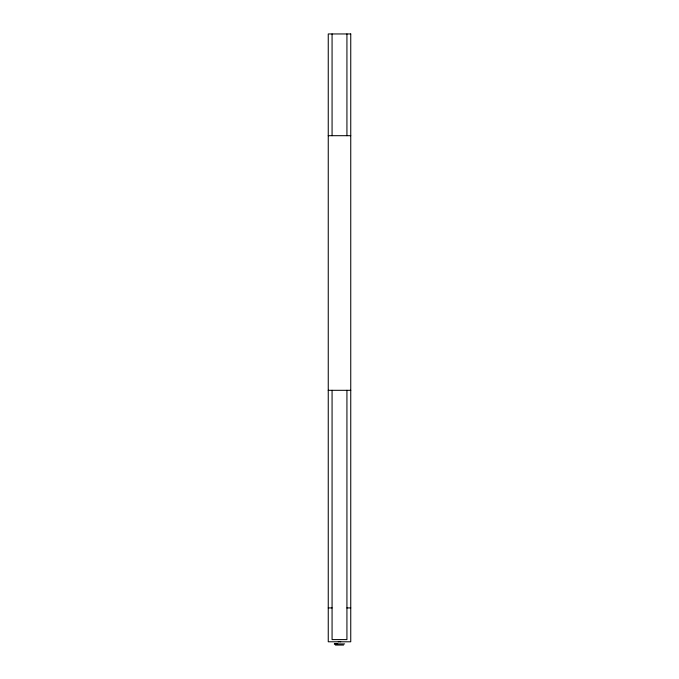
<?xml version="1.0" encoding="UTF-8"?>
<svg xmlns="http://www.w3.org/2000/svg" width="679" height="679" viewBox="0 0 679 679"><rect width="100%" height="100%" fill="white"/><g stroke="black" fill="none" stroke-linecap="round" stroke-linejoin="round"><path stroke-width="1.02" d="M338.32 641.714L339.084 641.672M328.254 135.69L350.746 135.69M328.254 390.315L350.746 390.315M328.254 607.926L332.073 607.926M346.927 607.926L350.746 607.926M344.635 643.93L334.357 643.93L337.701 643.93M335.401 645.05L343.599 645.05M339.907 641.672L340.671 641.714M346.927 33.95L346.927 135.69M346.927 390.315L346.927 639.593L332.073 639.593L332.073 390.315M332.073 33.95L332.073 135.69M350.746 33.95L328.254 33.95L328.254 641.782L350.746 641.782L350.746 33.95"/></g></svg>
